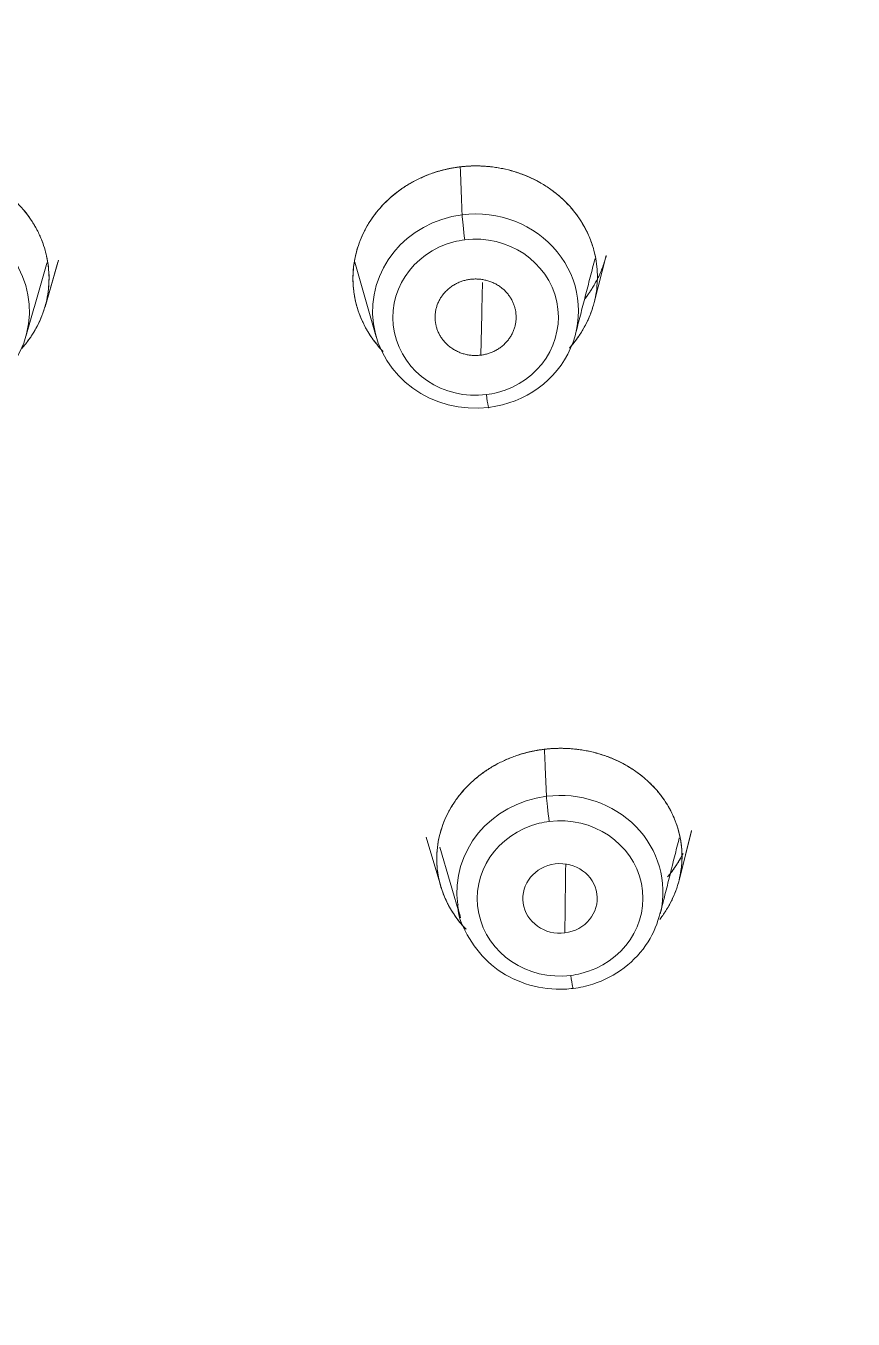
# Model space of a CAD drawing. Extents: x 6453 to 7582, y 0 to 827.
# Drawn here: x 6957.36 to 6969.61, y 449.03 to 468.16 of the extents above; entities that cross this region are included whole.
import ezdxf

# ---------------------------------------------------------------- set-up
doc = ezdxf.new("R2010")
doc.units = 0
doc.header["$LTSCALE"] = 30
doc.header["$MEASUREMENT"] = 0
doc.layers.add('1', color=7, linetype='CONTINUOUS')

msp = doc.modelspace()

# ---------------------------------------------------------------- linework, layer by layer
at = {"layer": '1', "color": 7, "linetype": 'Continuous', "lineweight": 18}
for p, q in [((6965.771, 464.07), (6965.952, 464.767)), ((6965.771, 464.07), (6965.951, 464.765)), ((6957.642, 464.01), (6957.841, 464.7)), ((6957.642, 464.01), (6957.832, 464.668)), ((6962.227, 464.67), (6962.545, 463.566)), ((6963.287, 456.163), (6963.501, 455.436)), ((6967.029, 455.522), (6967.215, 456.261)), ((6967.029, 455.522), (6967.213, 456.256)), ((6963.487, 456.015), (6963.794, 454.969))]:
    msp.add_line(p, q, dxfattribs=at)
for centre, major_axis, ratio, start_param, end_param in [((6959.952, 496.519), (-59.628, 0), 0.953717, 0, 1.529457), ((6959.952, 496.519), (-59.628, 0), 0.953717, 0, 1.529457), ((6959.952, 496.519), (-59.628, 0), 0.953717, 1.612136, 3.141593), ((6959.952, 496.519), (-59.628, 0), 0.953717, 1.612136, 3.132683), ((6955.887, 463.945), (-1.524, 0.021), 0.942731, 1.452851, 4.594443), ((6964.016, 463.945), (-1.524, -0.021), 0.942731, 4.830335, 7.971927), ((6964.016, 463.945), (-1.524, -0.021), 0.942731, 1.688742, 4.830335), ((6965.267, 455.256), (-0.55, -0.011), 0.936807, 4.824818, 7.96641), ((6965.267, 455.256), (0.55, 0.011), 0.936807, 4.824818, 7.96641), ((6965.265, 455.351), (-1.525, -0.03), 0.936807, 0.110465, 0.250119)]:
    msp.add_ellipse(centre, major_axis=major_axis, ratio=ratio, start_param=start_param, end_param=end_param, dxfattribs=at)
at = {"layer": '1', "color": 7, "linetype": 'Continuous', "lineweight": 13}
for centre, major_axis, ratio, start_param, end_param in [((6963.856, 465.099), (0.037, -0.298), 0.03925, 3.567585, 5.050273), ((6964.017, 463.854), (-1.225, -0.017), 0.942731, 4.965884, 7.971927), ((6964.017, 463.854), (-1.225, -0.017), 0.942731, 4.830335, 4.965884), ((6964.017, 463.854), (-1.225, -0.017), 0.942731, 1.824291, 4.830335), ((6964.017, 463.854), (-1.225, -0.017), 0.942731, 1.688742, 1.824291), ((6964.175, 462.809), (-0.037, 0.298), 0.03925, 1.90868, 3.391368), ((6965.265, 455.351), (-1.525, -0.03), 0.936807, 4.824818, 6.393651), ((6965.265, 455.351), (1.525, 0.03), 0.936807, 6.047682, 7.96641), ((6965.105, 456.5), (-0.037, 0.298), 0.03925, 0.44752, 1.926133), ((6965.267, 455.256), (1.226, 0.024), 0.936807, 1.806, 4.824818), ((6965.267, 455.256), (1.226, 0.024), 0.936807, 1.683225, 1.806), ((6965.267, 455.256), (1.226, 0.024), 0.936807, 4.947593, 7.96641), ((6965.267, 455.256), (1.226, 0.024), 0.936807, 4.824818, 4.947593), ((6965.424, 454.222), (-0.037, 0.298), 0.03925, 1.926133, 3.404746)]:
    msp.add_ellipse(centre, major_axis=major_axis, ratio=ratio, start_param=start_param, end_param=end_param, dxfattribs=at)
at = {"layer": '1', "color": 7, "linetype": 'Continuous', "lineweight": 18}
for points, knots in [([(6962.419, 439.668), (6962.999, 439.691), (6964.676, 439.78), (6967.443, 440.04), (6970.703, 440.52), (6973.93, 441.172), (6977.115, 441.992), (6980.248, 442.979), (6983.318, 444.129), (6986.318, 445.439), (6989.237, 446.905), (6992.067, 448.523), (6994.799, 450.287), (6997.425, 452.192), (6999.937, 454.232), (7002.327, 456.402), (7004.588, 458.694), (7006.713, 461.101), (7008.695, 463.617), (7010.529, 466.233), (7012.208, 468.942), (7013.729, 471.735), (7015.085, 474.604), (7016.274, 477.54), (7017.291, 480.534), (7018.133, 483.576), (7018.799, 486.659), (7019.284, 489.772), (7019.59, 492.905), (7019.713, 496.05), (7019.655, 499.196), (7019.414, 502.335), (7018.993, 505.456), (7018.391, 508.55), (7017.612, 511.608), (7016.657, 514.62), (7015.53, 517.578), (7014.233, 520.471), (7012.77, 523.292), (7011.147, 526.031), (7009.368, 528.681), (7007.439, 531.234), (7005.364, 533.681), (7003.152, 536.015), (7000.807, 538.229), (6998.339, 540.316), (6995.753, 542.27), (6993.058, 544.085), (6990.263, 545.755), (6987.375, 547.276), (6984.403, 548.643), (6981.357, 549.85), (6978.245, 550.896), (6975.078, 551.776), (6971.865, 552.489), (6968.616, 553.031), (6965.34, 553.401), (6962.047, 553.598), (6958.749, 553.622), (6955.453, 553.471), (6952.172, 553.148), (6948.914, 552.652), (6945.69, 551.986), (6942.51, 551.151), (6939.382, 550.149), (6936.317, 548.985), (6933.324, 547.661), (6930.413, 546.181), (6927.591, 544.551), (6924.868, 542.774), (6922.252, 540.857), (6919.75, 538.805), (6917.371, 536.624), (6915.122, 534.322), (6913.01, 531.904), (6911.04, 529.379), (6909.22, 526.755), (6907.554, 524.038), (6906.048, 521.238), (6904.706, 518.363), (6903.532, 515.422), (6902.531, 512.423), (6901.704, 509.377), (6901.055, 506.291), (6900.585, 503.176), (6900.295, 500.041), (6900.188, 496.896), (6900.263, 493.75), (6900.519, 490.612), (6900.956, 487.493), (6901.573, 484.402), (6902.368, 481.348), (6903.339, 478.34), (6904.481, 475.388), (6905.793, 472.5), (6907.27, 469.686), (6908.907, 466.954), (6910.699, 464.313), (6912.642, 461.769), (6914.729, 459.332), (6916.953, 457.008), (6919.309, 454.805), (6921.788, 452.73), (6924.384, 450.788), (6927.088, 448.985), (6929.892, 447.328), (6932.788, 445.82), (6935.766, 444.468), (6938.818, 443.274), (6941.935, 442.243), (6945.107, 441.377), (6948.323, 440.68), (6951.575, 440.153), (6954.634, 439.822), (6956.606, 439.702), (6957.484, 439.668)], [0, 0, 0, 0, 0.004702, 0.013606, 0.022511, 0.031416, 0.040321, 0.049226, 0.058131, 0.067035, 0.07594, 0.084844, 0.093748, 0.102652, 0.111556, 0.120459, 0.129362, 0.138265, 0.147168, 0.15607, 0.164972, 0.173874, 0.182775, 0.191676, 0.200577, 0.209478, 0.218378, 0.227279, 0.236179, 0.245079, 0.253978, 0.262878, 0.271778, 0.280678, 0.289578, 0.298478, 0.307379, 0.316279, 0.32518, 0.334081, 0.342982, 0.351884, 0.360785, 0.369687, 0.37859, 0.387493, 0.396396, 0.405299, 0.414202, 0.423106, 0.43201, 0.440914, 0.449818, 0.458723, 0.467628, 0.476532, 0.485437, 0.494342, 0.503247, 0.512152, 0.521057, 0.529962, 0.538867, 0.547772, 0.556677, 0.565582, 0.574486, 0.583391, 0.592295, 0.601199, 0.610103, 0.619007, 0.62791, 0.636813, 0.645716, 0.654619, 0.663521, 0.672423, 0.681325, 0.690226, 0.699127, 0.708028, 0.716929, 0.725829, 0.734729, 0.743629, 0.752529, 0.761429, 0.770329, 0.779229, 0.788129, 0.797029, 0.805929, 0.814829, 0.82373, 0.832631, 0.841532, 0.850433, 0.859334, 0.868236, 0.877138, 0.886041, 0.894944, 0.903847, 0.91275, 0.921653, 0.930557, 0.939461, 0.948365, 0.95727, 0.966174, 0.975079, 0.983983, 0.992888, 1, 1, 1, 1]), ([(6995.778, 451.033), (6996.33, 451.416), (6997.748, 452.443), (6999.935, 454.234), (7002.327, 456.401), (7004.588, 458.694), (7006.713, 461.101), (7008.695, 463.617), (7010.529, 466.233), (7012.208, 468.942), (7013.729, 471.735), (7015.085, 474.604), (7016.274, 477.54), (7017.291, 480.534), (7018.133, 483.576), (7018.799, 486.659), (7019.284, 489.772), (7019.59, 492.905), (7019.713, 496.05), (7019.655, 499.196), (7019.414, 502.335), (7018.993, 505.456), (7018.391, 508.55), (7017.612, 511.608), (7016.657, 514.62), (7015.53, 517.578), (7014.233, 520.471), (7012.77, 523.292), (7011.147, 526.031), (7009.368, 528.681), (7007.439, 531.234), (7005.364, 533.681), (7003.152, 536.015), (7000.807, 538.229), (6998.339, 540.316), (6995.753, 542.27), (6993.058, 544.085), (6990.263, 545.755), (6987.375, 547.276), (6984.403, 548.643), (6981.357, 549.85), (6978.245, 550.896), (6975.078, 551.776), (6971.865, 552.489), (6968.616, 553.031), (6965.34, 553.401), (6962.047, 553.598), (6958.749, 553.622), (6955.453, 553.471), (6952.172, 553.148), (6948.914, 552.652), (6945.69, 551.986), (6942.51, 551.151), (6939.382, 550.149), (6936.317, 548.985), (6933.324, 547.661), (6930.413, 546.181), (6927.591, 544.551), (6924.868, 542.774), (6922.252, 540.857), (6919.75, 538.805), (6917.371, 536.624), (6915.122, 534.322), (6913.01, 531.904), (6911.04, 529.379), (6909.22, 526.755), (6907.554, 524.038), (6906.048, 521.238), (6904.706, 518.363), (6903.532, 515.422), (6902.531, 512.423), (6901.704, 509.377), (6901.055, 506.291), (6900.585, 503.176), (6900.295, 500.041), (6900.188, 496.896), (6900.263, 493.75), (6900.519, 490.612), (6900.956, 487.493), (6901.573, 484.402), (6902.368, 481.348), (6903.339, 478.34), (6904.481, 475.388), (6905.793, 472.5), (6907.27, 469.686), (6908.907, 466.954), (6910.699, 464.313), (6912.642, 461.769), (6914.729, 459.332), (6916.954, 457.009), (6919.307, 454.804), (6921.793, 452.736), (6923.685, 451.284), (6924.774, 450.56), (6924.962, 450.437)], [0, 0, 0, 0, 0.006833, 0.017845, 0.028856, 0.039868, 0.050878, 0.061889, 0.072899, 0.083908, 0.094918, 0.105926, 0.116935, 0.127943, 0.138951, 0.149959, 0.160966, 0.171973, 0.18298, 0.193987, 0.204994, 0.216001, 0.227008, 0.238016, 0.249023, 0.26003, 0.271038, 0.282046, 0.293055, 0.304063, 0.315072, 0.326082, 0.337091, 0.348102, 0.359112, 0.370123, 0.381134, 0.392146, 0.403157, 0.414169, 0.425182, 0.436194, 0.447207, 0.45822, 0.469233, 0.480246, 0.491259, 0.502272, 0.513286, 0.524299, 0.535313, 0.546326, 0.557339, 0.568352, 0.579365, 0.590378, 0.601391, 0.612403, 0.623416, 0.634428, 0.645439, 0.656451, 0.667462, 0.678472, 0.689483, 0.700493, 0.711502, 0.722512, 0.73352, 0.744529, 0.755537, 0.766545, 0.777553, 0.78856, 0.799567, 0.810574, 0.821581, 0.832588, 0.843595, 0.854602, 0.865609, 0.876617, 0.887624, 0.898632, 0.90964, 0.920649, 0.931657, 0.942666, 0.953676, 0.964686, 0.975696, 0.986706, 0.997717, 1, 1, 1, 1]), ([(6957.298, 463.392), (6957.318, 463.415), (6957.378, 463.486), (6957.465, 463.609), (6957.549, 463.76), (6957.601, 463.883), (6957.635, 463.985), (6957.665, 464.091), (6957.69, 464.224), (6957.704, 464.389), (6957.7, 464.564), (6957.674, 464.733), (6957.631, 464.896), (6957.575, 465.046), (6957.497, 465.199), (6957.41, 465.335), (6957.311, 465.462), (6957.196, 465.582), (6957.065, 465.695), (6956.926, 465.793), (6956.804, 465.864), (6956.703, 465.914), (6956.624, 465.948), (6956.543, 465.979), (6956.475, 466.002), (6956.42, 466.018), (6956.378, 466.029), (6956.337, 466.04), (6956.295, 466.049), (6956.253, 466.057), (6956.212, 466.065), (6956.17, 466.072), (6956.142, 466.075), (6956.128, 466.077)], [0, 0, 0, 0, 0.025423, 0.077074, 0.125693, 0.171163, 0.190019, 0.216971, 0.265352, 0.305445, 0.358774, 0.415481, 0.451336, 0.501718, 0.551158, 0.59523, 0.636266, 0.683872, 0.730955, 0.776268, 0.820381, 0.843011, 0.865659, 0.888325, 0.91101, 0.922256, 0.933466, 0.944641, 0.955782, 0.966888, 0.97796, 0.988997, 1, 1, 1, 1]), ([(6957.298, 463.392), (6957.318, 463.415), (6957.378, 463.486), (6957.465, 463.609), (6957.549, 463.76), (6957.601, 463.883), (6957.635, 463.985), (6957.665, 464.091), (6957.69, 464.224), (6957.704, 464.389), (6957.7, 464.564), (6957.674, 464.733), (6957.631, 464.896), (6957.575, 465.046), (6957.497, 465.199), (6957.41, 465.335), (6957.311, 465.462), (6957.196, 465.582), (6957.065, 465.695), (6956.926, 465.793), (6956.804, 465.864), (6956.703, 465.914), (6956.624, 465.948), (6956.543, 465.979), (6956.475, 466.002), (6956.42, 466.018), (6956.378, 466.029), (6956.337, 466.04), (6956.295, 466.049), (6956.253, 466.057), (6956.212, 466.065), (6956.17, 466.072), (6956.142, 466.075), (6956.128, 466.077)], [0, 0, 0, 0, 0.025423, 0.077074, 0.125693, 0.171163, 0.190019, 0.216971, 0.265352, 0.305445, 0.358774, 0.415481, 0.451336, 0.501718, 0.551158, 0.59523, 0.636266, 0.683872, 0.730955, 0.776268, 0.820381, 0.843011, 0.865659, 0.888325, 0.91101, 0.922256, 0.933466, 0.944641, 0.955782, 0.966888, 0.97796, 0.988997, 1, 1, 1, 1]), ([(6956.128, 466.077), (6956.135, 466.076), (6956.149, 466.074), (6956.17, 466.071), (6956.191, 466.068), (6956.213, 466.065), (6956.234, 466.061), (6956.255, 466.057), (6956.276, 466.053), (6956.296, 466.049), (6956.317, 466.044), (6956.338, 466.039), (6956.359, 466.034), (6956.38, 466.029), (6956.4, 466.023), (6956.421, 466.017), (6956.441, 466.011), (6956.483, 465.999), (6956.544, 465.979), (6956.624, 465.948), (6956.703, 465.914), (6956.806, 465.863), (6956.93, 465.791), (6957.07, 465.692), (6957.199, 465.58), (6957.316, 465.456), (6957.419, 465.323), (6957.508, 465.181), (6957.58, 465.033), (6957.637, 464.879), (6957.676, 464.721), (6957.699, 464.56), (6957.704, 464.396), (6957.692, 464.233), (6957.661, 464.071), (6957.613, 463.913), (6957.549, 463.759), (6957.467, 463.613), (6957.382, 463.491), (6957.322, 463.42), (6957.298, 463.392)], [0, 0, 0, 0, 0.005582, 0.01116, 0.016734, 0.022304, 0.027873, 0.033441, 0.039008, 0.044576, 0.050146, 0.055719, 0.061295, 0.066876, 0.072463, 0.078055, 0.083656, 0.089264, 0.111882, 0.134439, 0.156998, 0.179621, 0.225383, 0.271109, 0.317212, 0.363735, 0.41019, 0.456496, 0.502458, 0.548668, 0.594782, 0.641237, 0.687903, 0.734661, 0.781494, 0.828834, 0.87583, 0.922921, 0.969554, 1, 1, 1, 1]), ([(6956.128, 466.077), (6956.135, 466.076), (6956.149, 466.074), (6956.17, 466.071), (6956.191, 466.068), (6956.213, 466.065), (6956.234, 466.061), (6956.255, 466.057), (6956.276, 466.053), (6956.296, 466.049), (6956.317, 466.044), (6956.338, 466.039), (6956.359, 466.034), (6956.38, 466.029), (6956.4, 466.023), (6956.421, 466.017), (6956.441, 466.011), (6956.483, 465.999), (6956.544, 465.979), (6956.624, 465.948), (6956.703, 465.914), (6956.806, 465.863), (6956.93, 465.791), (6957.07, 465.692), (6957.199, 465.58), (6957.316, 465.456), (6957.419, 465.323), (6957.508, 465.181), (6957.58, 465.033), (6957.637, 464.879), (6957.676, 464.721), (6957.699, 464.56), (6957.704, 464.396), (6957.692, 464.233), (6957.661, 464.071), (6957.613, 463.913), (6957.549, 463.759), (6957.467, 463.613), (6957.382, 463.491), (6957.322, 463.42), (6957.298, 463.392)], [0, 0, 0, 0, 0.005582, 0.01116, 0.016734, 0.022304, 0.027873, 0.033441, 0.039008, 0.044576, 0.050146, 0.055719, 0.061295, 0.066876, 0.072463, 0.078055, 0.083656, 0.089264, 0.111882, 0.134439, 0.156998, 0.179621, 0.225383, 0.271109, 0.317212, 0.363735, 0.41019, 0.456496, 0.502458, 0.548668, 0.594782, 0.641237, 0.687903, 0.734661, 0.781494, 0.828834, 0.87583, 0.922921, 0.969554, 1, 1, 1, 1]), ([(6963.775, 466.077), (6963.768, 466.076), (6963.754, 466.074), (6963.733, 466.071), (6963.712, 466.068), (6963.691, 466.065), (6963.67, 466.061), (6963.648, 466.057), (6963.627, 466.053), (6963.606, 466.049), (6963.585, 466.044), (6963.564, 466.039), (6963.543, 466.034), (6963.522, 466.028), (6963.501, 466.023), (6963.48, 466.017), (6963.46, 466.011), (6963.418, 465.998), (6963.356, 465.977), (6963.274, 465.946), (6963.195, 465.911), (6963.094, 465.861), (6962.975, 465.792), (6962.841, 465.697), (6962.713, 465.588), (6962.601, 465.472), (6962.504, 465.35), (6962.417, 465.219), (6962.341, 465.073), (6962.282, 464.926), (6962.237, 464.768), (6962.207, 464.599), (6962.2, 464.455), (6962.203, 464.346), (6962.208, 464.284), (6962.215, 464.225), (6962.224, 464.165), (6962.238, 464.095), (6962.258, 464.019), (6962.288, 463.92), (6962.338, 463.795), (6962.408, 463.66), (6962.484, 463.543), (6962.556, 463.448), (6962.612, 463.384), (6962.643, 463.352), (6962.646, 463.348)], [0, 0, 0, 0, 0.005462, 0.010932, 0.016412, 0.021901, 0.027398, 0.032905, 0.038421, 0.043945, 0.049479, 0.055021, 0.060573, 0.066134, 0.071704, 0.077283, 0.082871, 0.088468, 0.111024, 0.133567, 0.156099, 0.17862, 0.220715, 0.263946, 0.308802, 0.354189, 0.393573, 0.435527, 0.481997, 0.529353, 0.566971, 0.619359, 0.673475, 0.688175, 0.711441, 0.725222, 0.738343, 0.762932, 0.785165, 0.804881, 0.84908, 0.898069, 0.930891, 0.96361, 0.996224, 1, 1, 1, 1]), ([(6962.595, 463.404), (6962.566, 463.436), (6962.504, 463.514), (6962.417, 463.643), (6962.339, 463.792), (6962.277, 463.948), (6962.233, 464.109), (6962.207, 464.273), (6962.198, 464.437), (6962.208, 464.6), (6962.235, 464.759), (6962.278, 464.914), (6962.336, 465.063), (6962.409, 465.205), (6962.496, 465.34), (6962.596, 465.466), (6962.709, 465.584), (6962.834, 465.692), (6962.97, 465.789), (6963.092, 465.86), (6963.194, 465.91), (6963.272, 465.945), (6963.352, 465.976), (6963.419, 465.999), (6963.471, 466.015), (6963.509, 466.025), (6963.546, 466.035), (6963.584, 466.044), (6963.622, 466.052), (6963.66, 466.059), (6963.698, 466.066), (6963.737, 466.072), (6963.763, 466.076), (6963.775, 466.077)], [0, 0, 0, 0, 0.036239, 0.083203, 0.130751, 0.178336, 0.226313, 0.273689, 0.320686, 0.367691, 0.413813, 0.45958, 0.504555, 0.549447, 0.594022, 0.638411, 0.683002, 0.727566, 0.772611, 0.817648, 0.840378, 0.863051, 0.885728, 0.908474, 0.918677, 0.928859, 0.939024, 0.94918, 0.95933, 0.969482, 0.97964, 0.989811, 1, 1, 1, 1]), ([(6963.775, 466.077), (6963.768, 466.076), (6963.754, 466.074), (6963.733, 466.071), (6963.712, 466.068), (6963.691, 466.065), (6963.67, 466.061), (6963.648, 466.057), (6963.627, 466.053), (6963.606, 466.049), (6963.585, 466.044), (6963.564, 466.039), (6963.543, 466.034), (6963.522, 466.028), (6963.501, 466.023), (6963.48, 466.017), (6963.46, 466.011), (6963.418, 465.998), (6963.356, 465.977), (6963.274, 465.946), (6963.195, 465.911), (6963.094, 465.861), (6962.975, 465.792), (6962.841, 465.697), (6962.713, 465.588), (6962.601, 465.472), (6962.504, 465.35), (6962.417, 465.219), (6962.341, 465.073), (6962.282, 464.926), (6962.237, 464.768), (6962.207, 464.599), (6962.2, 464.455), (6962.203, 464.346), (6962.208, 464.284), (6962.215, 464.225), (6962.224, 464.165), (6962.238, 464.095), (6962.258, 464.019), (6962.288, 463.92), (6962.338, 463.795), (6962.408, 463.66), (6962.484, 463.543), (6962.556, 463.448), (6962.612, 463.384), (6962.643, 463.352), (6962.646, 463.348)], [0, 0, 0, 0, 0.005462, 0.010932, 0.016412, 0.021901, 0.027398, 0.032905, 0.038421, 0.043945, 0.049479, 0.055021, 0.060573, 0.066134, 0.071704, 0.077283, 0.082871, 0.088468, 0.111024, 0.133567, 0.156099, 0.17862, 0.220715, 0.263946, 0.308802, 0.354189, 0.393573, 0.435527, 0.481997, 0.529353, 0.566971, 0.619359, 0.673475, 0.688175, 0.711441, 0.725222, 0.738343, 0.762932, 0.785165, 0.804881, 0.84908, 0.898069, 0.930891, 0.96361, 0.996224, 1, 1, 1, 1]), ([(6962.595, 463.404), (6962.566, 463.436), (6962.504, 463.514), (6962.417, 463.643), (6962.339, 463.792), (6962.277, 463.948), (6962.233, 464.109), (6962.207, 464.273), (6962.198, 464.437), (6962.208, 464.6), (6962.235, 464.759), (6962.278, 464.914), (6962.336, 465.063), (6962.409, 465.205), (6962.496, 465.34), (6962.596, 465.466), (6962.709, 465.584), (6962.834, 465.692), (6962.97, 465.789), (6963.092, 465.86), (6963.194, 465.91), (6963.272, 465.945), (6963.352, 465.976), (6963.419, 465.999), (6963.471, 466.015), (6963.509, 466.025), (6963.546, 466.035), (6963.584, 466.044), (6963.622, 466.052), (6963.66, 466.059), (6963.698, 466.066), (6963.737, 466.072), (6963.763, 466.076), (6963.775, 466.077)], [0, 0, 0, 0, 0.036239, 0.083203, 0.130751, 0.178336, 0.226313, 0.273689, 0.320686, 0.367691, 0.413813, 0.45958, 0.504555, 0.549447, 0.594022, 0.638411, 0.683002, 0.727566, 0.772611, 0.817648, 0.840378, 0.863051, 0.885728, 0.908474, 0.918677, 0.928859, 0.939024, 0.94918, 0.95933, 0.969482, 0.97964, 0.989811, 1, 1, 1, 1]), ([(6963.775, 466.077), (6963.782, 466.078), (6963.797, 466.08), (6963.818, 466.082), (6963.839, 466.084), (6963.861, 466.086), (6963.882, 466.088), (6963.903, 466.089), (6963.925, 466.09), (6963.946, 466.091), (6963.968, 466.092), (6963.989, 466.092), (6964.011, 466.093), (6964.032, 466.093), (6964.054, 466.092), (6964.075, 466.092), (6964.097, 466.091), (6964.14, 466.089), (6964.205, 466.085), (6964.291, 466.075), (6964.376, 466.061), (6964.49, 466.038), (6964.63, 465.999), (6964.793, 465.938), (6964.949, 465.861), (6965.096, 465.771), (6965.234, 465.668), (6965.359, 465.553), (6965.471, 465.428), (6965.569, 465.294), (6965.652, 465.151), (6965.719, 465.001), (6965.771, 464.845), (6965.805, 464.684), (6965.821, 464.521), (6965.82, 464.356), (6965.801, 464.191), (6965.764, 464.03), (6965.709, 463.874), (6965.639, 463.723), (6965.552, 463.58), (6965.475, 463.477), (6965.428, 463.422), (6965.417, 463.41)], [0, 0, 0, 0, 0.004973, 0.009942, 0.014907, 0.01987, 0.024831, 0.029791, 0.034751, 0.039712, 0.044674, 0.049639, 0.054607, 0.059579, 0.064556, 0.069538, 0.074528, 0.079524, 0.099668, 0.119762, 0.139862, 0.160021, 0.200773, 0.241527, 0.282574, 0.324046, 0.365399, 0.406686, 0.447604, 0.4888, 0.529864, 0.571268, 0.612838, 0.654498, 0.696233, 0.738396, 0.780288, 0.822217, 0.863792, 0.905498, 0.94682, 0.98828, 1, 1, 1, 1]), ([(6965.405, 463.397), (6965.42, 463.413), (6965.466, 463.467), (6965.541, 463.565), (6965.627, 463.702), (6965.704, 463.858), (6965.763, 464.026), (6965.801, 464.193), (6965.816, 464.324), (6965.821, 464.431), (6965.819, 464.541), (6965.806, 464.675), (6965.773, 464.837), (6965.719, 465.005), (6965.646, 465.162), (6965.559, 465.308), (6965.462, 465.44), (6965.344, 465.568), (6965.221, 465.678), (6965.09, 465.776), (6964.945, 465.863), (6964.787, 465.94), (6964.625, 466), (6964.479, 466.041), (6964.35, 466.066), (6964.237, 466.082), (6964.124, 466.091), (6964.034, 466.093), (6963.97, 466.092), (6963.931, 466.091), (6963.892, 466.088), (6963.853, 466.085), (6963.814, 466.082), (6963.788, 466.079), (6963.775, 466.077)], [0, 0, 0, 0, 0.015959, 0.051586, 0.090606, 0.135489, 0.181307, 0.224436, 0.264771, 0.281498, 0.305406, 0.348324, 0.383889, 0.431196, 0.481499, 0.513305, 0.557997, 0.601854, 0.640949, 0.67735, 0.719581, 0.761347, 0.801543, 0.840674, 0.866989, 0.89329, 0.919578, 0.945856, 0.954955, 0.964025, 0.973064, 0.982073, 0.991051, 1, 1, 1, 1]), ([(6965.405, 463.397), (6965.42, 463.413), (6965.466, 463.467), (6965.541, 463.565), (6965.627, 463.702), (6965.704, 463.858), (6965.763, 464.026), (6965.801, 464.193), (6965.816, 464.324), (6965.821, 464.431), (6965.819, 464.541), (6965.806, 464.675), (6965.773, 464.837), (6965.719, 465.005), (6965.646, 465.162), (6965.559, 465.308), (6965.462, 465.44), (6965.344, 465.568), (6965.221, 465.678), (6965.09, 465.776), (6964.945, 465.863), (6964.787, 465.94), (6964.625, 466), (6964.479, 466.041), (6964.35, 466.066), (6964.237, 466.082), (6964.124, 466.091), (6964.034, 466.093), (6963.97, 466.092), (6963.931, 466.091), (6963.892, 466.088), (6963.853, 466.085), (6963.814, 466.082), (6963.788, 466.079), (6963.775, 466.077)], [0, 0, 0, 0, 0.015959, 0.051586, 0.090606, 0.135489, 0.181307, 0.224436, 0.264771, 0.281498, 0.305406, 0.348324, 0.383889, 0.431196, 0.481499, 0.513305, 0.557997, 0.601854, 0.640949, 0.67735, 0.719581, 0.761347, 0.801543, 0.840674, 0.866989, 0.89329, 0.919578, 0.945856, 0.954955, 0.964025, 0.973064, 0.982073, 0.991051, 1, 1, 1, 1]), ([(6963.775, 466.077), (6963.782, 466.078), (6963.797, 466.08), (6963.818, 466.082), (6963.839, 466.084), (6963.861, 466.086), (6963.882, 466.088), (6963.903, 466.089), (6963.925, 466.09), (6963.946, 466.091), (6963.968, 466.092), (6963.989, 466.092), (6964.011, 466.093), (6964.032, 466.093), (6964.054, 466.092), (6964.075, 466.092), (6964.097, 466.091), (6964.14, 466.089), (6964.205, 466.085), (6964.291, 466.075), (6964.376, 466.061), (6964.49, 466.038), (6964.63, 465.999), (6964.793, 465.938), (6964.949, 465.861), (6965.096, 465.771), (6965.234, 465.668), (6965.359, 465.553), (6965.471, 465.428), (6965.569, 465.294), (6965.652, 465.151), (6965.719, 465.001), (6965.771, 464.845), (6965.805, 464.684), (6965.821, 464.521), (6965.82, 464.356), (6965.801, 464.191), (6965.764, 464.03), (6965.709, 463.874), (6965.639, 463.723), (6965.552, 463.58), (6965.475, 463.477), (6965.428, 463.422), (6965.417, 463.41)], [0, 0, 0, 0, 0.004973, 0.009942, 0.014907, 0.01987, 0.024831, 0.029791, 0.034751, 0.039712, 0.044674, 0.049639, 0.054607, 0.059579, 0.064556, 0.069538, 0.074528, 0.079524, 0.099668, 0.119762, 0.139862, 0.160021, 0.200773, 0.241527, 0.282574, 0.324046, 0.365399, 0.406686, 0.447604, 0.4888, 0.529864, 0.571268, 0.612838, 0.654498, 0.696233, 0.738396, 0.780288, 0.822217, 0.863792, 0.905498, 0.94682, 0.98828, 1, 1, 1, 1]), ([(6965.952, 464.767), (6965.951, 464.764), (6965.942, 464.73), (6965.915, 464.637), (6965.859, 464.493), (6965.776, 464.332), (6965.698, 464.211), (6965.649, 464.144), (6965.634, 464.125)], [0, 0, 0, 0, 0.012546, 0.149054, 0.406632, 0.660569, 0.900607, 1, 1, 1, 1]), ([(6965.952, 464.767), (6965.951, 464.764), (6965.942, 464.73), (6965.915, 464.637), (6965.859, 464.493), (6965.776, 464.332), (6965.698, 464.211), (6965.649, 464.144), (6965.634, 464.125)], [0, 0, 0, 0, 0.012546, 0.149054, 0.406632, 0.660569, 0.900607, 1, 1, 1, 1]), ([(6965.638, 464.131), (6965.67, 464.172), (6965.736, 464.266), (6965.807, 464.39), (6965.846, 464.472), (6965.858, 464.498)], [0, 0, 0, 0, 0.363323, 0.797586, 1, 1, 1, 1]), ([(6965.638, 464.131), (6965.67, 464.172), (6965.736, 464.266), (6965.807, 464.39), (6965.846, 464.472), (6965.858, 464.498)], [0, 0, 0, 0, 0.363323, 0.797586, 1, 1, 1, 1]), ([(6965.022, 457.461), (6965.015, 457.46), (6965.001, 457.458), (6964.98, 457.455), (6964.959, 457.452), (6964.938, 457.449), (6964.917, 457.445), (6964.896, 457.441), (6964.875, 457.437), (6964.854, 457.433), (6964.833, 457.428), (6964.812, 457.423), (6964.791, 457.418), (6964.77, 457.413), (6964.749, 457.407), (6964.728, 457.402), (6964.707, 457.396), (6964.666, 457.383), (6964.604, 457.363), (6964.522, 457.332), (6964.443, 457.298), (6964.342, 457.249), (6964.222, 457.181), (6964.085, 457.086), (6963.956, 456.978), (6963.842, 456.863), (6963.744, 456.742), (6963.658, 456.614), (6963.581, 456.471), (6963.522, 456.326), (6963.477, 456.171), (6963.447, 456.005), (6963.44, 455.864), (6963.444, 455.758), (6963.449, 455.7), (6963.455, 455.645), (6963.464, 455.588), (6963.478, 455.521), (6963.498, 455.444), (6963.523, 455.363), (6963.557, 455.275), (6963.603, 455.176), (6963.659, 455.076), (6963.725, 454.977), (6963.797, 454.885), (6963.849, 454.827), (6963.876, 454.799)], [0, 0, 0, 0, 0.005435, 0.01088, 0.016332, 0.021794, 0.027264, 0.032743, 0.038231, 0.043728, 0.049234, 0.054748, 0.060272, 0.065804, 0.071346, 0.076896, 0.082455, 0.088024, 0.110462, 0.132889, 0.155305, 0.177712, 0.22034, 0.264137, 0.309609, 0.355632, 0.395182, 0.437378, 0.484192, 0.531945, 0.570208, 0.621998, 0.677187, 0.692046, 0.714753, 0.727653, 0.740186, 0.764353, 0.787224, 0.808692, 0.837397, 0.86855, 0.902156, 0.935162, 0.968209, 1, 1, 1, 1]), ([(6965.022, 457.461), (6965.015, 457.46), (6965.001, 457.458), (6964.98, 457.455), (6964.959, 457.452), (6964.938, 457.449), (6964.917, 457.445), (6964.896, 457.441), (6964.875, 457.437), (6964.854, 457.433), (6964.833, 457.428), (6964.812, 457.423), (6964.791, 457.418), (6964.77, 457.413), (6964.749, 457.407), (6964.728, 457.402), (6964.707, 457.396), (6964.666, 457.383), (6964.604, 457.363), (6964.522, 457.332), (6964.443, 457.298), (6964.342, 457.249), (6964.222, 457.181), (6964.085, 457.086), (6963.956, 456.978), (6963.842, 456.863), (6963.744, 456.742), (6963.658, 456.614), (6963.581, 456.471), (6963.522, 456.326), (6963.477, 456.171), (6963.447, 456.005), (6963.44, 455.864), (6963.444, 455.758), (6963.449, 455.7), (6963.455, 455.645), (6963.464, 455.588), (6963.478, 455.521), (6963.498, 455.444), (6963.523, 455.363), (6963.557, 455.275), (6963.603, 455.176), (6963.659, 455.076), (6963.725, 454.977), (6963.797, 454.885), (6963.849, 454.827), (6963.876, 454.799)], [0, 0, 0, 0, 0.005435, 0.01088, 0.016332, 0.021794, 0.027264, 0.032743, 0.038231, 0.043728, 0.049234, 0.054748, 0.060272, 0.065804, 0.071346, 0.076896, 0.082455, 0.088024, 0.110462, 0.132889, 0.155305, 0.177712, 0.22034, 0.264137, 0.309609, 0.355632, 0.395182, 0.437378, 0.484192, 0.531945, 0.570208, 0.621998, 0.677187, 0.692046, 0.714753, 0.727653, 0.740186, 0.764353, 0.787224, 0.808692, 0.837397, 0.86855, 0.902156, 0.935162, 0.968209, 1, 1, 1, 1]), ([(6963.875, 454.8), (6963.871, 454.804), (6963.789, 454.889), (6963.684, 455.026), (6963.58, 455.219), (6963.518, 455.371), (6963.474, 455.528), (6963.447, 455.688), (6963.439, 455.848), (6963.449, 456.008), (6963.475, 456.164), (6963.517, 456.314), (6963.575, 456.459), (6963.648, 456.598), (6963.736, 456.731), (6963.838, 456.857), (6963.953, 456.975), (6964.079, 457.083), (6964.217, 457.178), (6964.34, 457.248), (6964.442, 457.298), (6964.521, 457.331), (6964.601, 457.362), (6964.668, 457.384), (6964.72, 457.399), (6964.757, 457.41), (6964.795, 457.419), (6964.832, 457.428), (6964.87, 457.436), (6964.908, 457.443), (6964.946, 457.45), (6964.984, 457.456), (6965.009, 457.459), (6965.022, 457.461)], [0, 0, 0, 0, 0.00408, 0.097357, 0.14399, 0.190856, 0.238196, 0.284811, 0.331055, 0.37761, 0.422937, 0.46772, 0.511667, 0.555557, 0.599763, 0.644152, 0.68909, 0.733437, 0.777647, 0.822184, 0.844392, 0.866563, 0.888754, 0.911025, 0.92096, 0.93087, 0.940761, 0.950638, 0.960507, 0.970372, 0.980239, 0.990113, 1, 1, 1, 1]), ([(6963.875, 454.8), (6963.871, 454.804), (6963.789, 454.889), (6963.684, 455.026), (6963.58, 455.219), (6963.518, 455.371), (6963.474, 455.528), (6963.447, 455.688), (6963.439, 455.848), (6963.449, 456.008), (6963.475, 456.164), (6963.517, 456.314), (6963.575, 456.459), (6963.648, 456.598), (6963.736, 456.731), (6963.838, 456.857), (6963.953, 456.975), (6964.079, 457.083), (6964.217, 457.178), (6964.34, 457.248), (6964.442, 457.298), (6964.521, 457.331), (6964.601, 457.362), (6964.668, 457.384), (6964.72, 457.399), (6964.757, 457.41), (6964.795, 457.419), (6964.832, 457.428), (6964.87, 457.436), (6964.908, 457.443), (6964.946, 457.45), (6964.984, 457.456), (6965.009, 457.459), (6965.022, 457.461)], [0, 0, 0, 0, 0.00408, 0.097357, 0.14399, 0.190856, 0.238196, 0.284811, 0.331055, 0.37761, 0.422937, 0.46772, 0.511667, 0.555557, 0.599763, 0.644152, 0.68909, 0.733437, 0.777647, 0.822184, 0.844392, 0.866563, 0.888754, 0.911025, 0.92096, 0.93087, 0.940761, 0.950638, 0.960507, 0.970372, 0.980239, 0.990113, 1, 1, 1, 1]), ([(6966.875, 455.143), (6966.9, 455.187), (6966.951, 455.287), (6967.004, 455.427), (6967.038, 455.557), (6967.058, 455.665), (6967.069, 455.76), (6967.073, 455.848), (6967.073, 455.939), (6967.066, 456.024), (6967.057, 456.089), (6967.051, 456.129), (6967.041, 456.178), (6967.02, 456.271), (6966.974, 456.413), (6966.903, 456.563), (6966.816, 456.707), (6966.721, 456.835), (6966.603, 456.961), (6966.48, 457.069), (6966.348, 457.165), (6966.203, 457.252), (6966.045, 457.327), (6965.883, 457.386), (6965.735, 457.426), (6965.604, 457.451), (6965.489, 457.467), (6965.373, 457.476), (6965.282, 457.477), (6965.217, 457.476), (6965.177, 457.475), (6965.138, 457.472), (6965.099, 457.469), (6965.061, 457.466), (6965.035, 457.462), (6965.022, 457.461)], [0, 0, 0, 0, 0.0421, 0.093372, 0.125967, 0.157137, 0.186886, 0.20744, 0.233026, 0.265358, 0.280004, 0.289921, 0.300255, 0.322229, 0.371578, 0.427385, 0.462229, 0.511449, 0.55981, 0.603019, 0.64338, 0.689873, 0.735835, 0.780036, 0.823049, 0.852529, 0.881988, 0.91143, 0.940857, 0.950798, 0.960705, 0.970578, 0.980419, 0.990226, 1, 1, 1, 1]), ([(6965.022, 457.461), (6965.03, 457.462), (6965.044, 457.464), (6965.066, 457.466), (6965.087, 457.468), (6965.109, 457.47), (6965.131, 457.472), (6965.153, 457.473), (6965.174, 457.474), (6965.196, 457.475), (6965.218, 457.476), (6965.24, 457.476), (6965.262, 457.477), (6965.284, 457.477), (6965.305, 457.477), (6965.327, 457.476), (6965.349, 457.475), (6965.393, 457.474), (6965.459, 457.469), (6965.546, 457.459), (6965.632, 457.446), (6965.747, 457.423), (6965.887, 457.385), (6966.05, 457.324), (6966.207, 457.249), (6966.354, 457.161), (6966.491, 457.06), (6966.616, 456.948), (6966.728, 456.825), (6966.826, 456.693), (6966.909, 456.552), (6966.976, 456.405), (6967.026, 456.252), (6967.059, 456.095), (6967.075, 455.933), (6967.072, 455.77), (6967.051, 455.608), (6967.011, 455.448), (6966.954, 455.293), (6966.879, 455.144), (6966.806, 455.029), (6966.758, 454.965), (6966.742, 454.945)], [0, 0, 0, 0, 0.005176, 0.010347, 0.015516, 0.020682, 0.025847, 0.031011, 0.036176, 0.041342, 0.04651, 0.051681, 0.056856, 0.062036, 0.067221, 0.072413, 0.077612, 0.082819, 0.103662, 0.12445, 0.145237, 0.166077, 0.207987, 0.249923, 0.292136, 0.334695, 0.377199, 0.419427, 0.461792, 0.504711, 0.547172, 0.589794, 0.632685, 0.675728, 0.719224, 0.763087, 0.806982, 0.850825, 0.894368, 0.938, 0.981011, 1, 1, 1, 1]), ([(6966.875, 455.143), (6966.9, 455.187), (6966.951, 455.287), (6967.004, 455.427), (6967.038, 455.557), (6967.058, 455.665), (6967.069, 455.76), (6967.073, 455.848), (6967.073, 455.939), (6967.066, 456.024), (6967.057, 456.089), (6967.051, 456.129), (6967.041, 456.178), (6967.02, 456.271), (6966.974, 456.413), (6966.903, 456.563), (6966.816, 456.707), (6966.721, 456.835), (6966.603, 456.961), (6966.48, 457.069), (6966.348, 457.165), (6966.203, 457.252), (6966.045, 457.327), (6965.883, 457.386), (6965.735, 457.426), (6965.604, 457.451), (6965.489, 457.467), (6965.373, 457.476), (6965.282, 457.477), (6965.217, 457.476), (6965.177, 457.475), (6965.138, 457.472), (6965.099, 457.469), (6965.061, 457.466), (6965.035, 457.462), (6965.022, 457.461)], [0, 0, 0, 0, 0.0421, 0.093372, 0.125967, 0.157137, 0.186886, 0.20744, 0.233026, 0.265357, 0.280004, 0.289921, 0.300255, 0.322229, 0.371578, 0.427385, 0.462229, 0.511449, 0.55981, 0.603019, 0.64338, 0.689873, 0.735835, 0.780036, 0.823049, 0.852529, 0.881988, 0.91143, 0.940857, 0.950798, 0.960705, 0.970578, 0.980419, 0.990226, 1, 1, 1, 1]), ([(6965.022, 457.461), (6965.03, 457.462), (6965.044, 457.464), (6965.066, 457.466), (6965.087, 457.468), (6965.109, 457.47), (6965.131, 457.472), (6965.153, 457.473), (6965.174, 457.474), (6965.196, 457.475), (6965.218, 457.476), (6965.24, 457.476), (6965.262, 457.477), (6965.284, 457.477), (6965.305, 457.477), (6965.327, 457.476), (6965.349, 457.475), (6965.393, 457.474), (6965.459, 457.469), (6965.546, 457.459), (6965.632, 457.446), (6965.747, 457.423), (6965.887, 457.385), (6966.05, 457.324), (6966.207, 457.249), (6966.354, 457.161), (6966.491, 457.06), (6966.616, 456.948), (6966.728, 456.825), (6966.826, 456.693), (6966.909, 456.552), (6966.976, 456.405), (6967.026, 456.252), (6967.059, 456.095), (6967.075, 455.933), (6967.072, 455.77), (6967.051, 455.608), (6967.011, 455.448), (6966.954, 455.293), (6966.879, 455.144), (6966.806, 455.029), (6966.758, 454.965), (6966.742, 454.945)], [0, 0, 0, 0, 0.005176, 0.010347, 0.015516, 0.020682, 0.025847, 0.031011, 0.036176, 0.041342, 0.04651, 0.051681, 0.056856, 0.062036, 0.067221, 0.072413, 0.077612, 0.082819, 0.103662, 0.12445, 0.145237, 0.166077, 0.207987, 0.249923, 0.292136, 0.334695, 0.377199, 0.419427, 0.461792, 0.504711, 0.547172, 0.589794, 0.632685, 0.675728, 0.719224, 0.763087, 0.806982, 0.850825, 0.894368, 0.938, 0.981011, 1, 1, 1, 1]), ([(6967.088, 455.921), (6967.067, 455.878), (6967.017, 455.787), (6966.939, 455.672), (6966.883, 455.601), (6966.86, 455.575)], [0, 0, 0, 0, 0.352308, 0.752817, 1, 1, 1, 1]), ([(6967.088, 455.921), (6967.067, 455.878), (6967.017, 455.787), (6966.939, 455.672), (6966.883, 455.601), (6966.86, 455.575)], [0, 0, 0, 0, 0.352308, 0.752817, 1, 1, 1, 1]), ([(6963.757, 455.171), (6963.756, 455.159), (6963.752, 454.981), (6963.91, 454.65), (6964.228, 454.253), (6964.686, 453.988), (6965.119, 453.902), (6965.377, 453.914), (6965.462, 453.925)], [0, 0, 0, 0, 0.015113, 0.234253, 0.453038, 0.672687, 0.89378, 1, 1, 1, 1]), ([(6965.462, 453.925), (6965.562, 453.937), (6965.83, 453.996), (6966.237, 454.207), (6966.59, 454.588), (6966.712, 454.889), (6966.748, 455.048)], [0, 0, 0, 0, 0.161972, 0.448274, 0.735508, 1, 1, 1, 1])]:
    msp.add_open_spline(points, degree=3, knots=knots, dxfattribs=at)
for points, weights in [([(6900.323, 496.519), (6900.323, 441.954), (6957.487, 439.699)], [1, 0.715597051235, 0.983511684925]), ([(6900.323, 496.519), (6900.323, 441.954), (6957.487, 439.699)], [1, 0.715597051235, 0.983511684925]), ([(6962.416, 439.699), (7019.58, 441.954), (7019.58, 496.519)], [0.983511683882, 0.715597051788, 1]), ([(6962.416, 439.699), (7019.072, 441.934), (7019.578, 496.013)], [0.983511683882, 0.717332143437, 0.996339416072])]:
    msp.add_rational_spline(points, weights, degree=2, dxfattribs=at)
at = {"layer": '1', "color": 7, "linetype": 'Continuous', "lineweight": 13}
for points, degree in [([(6963.79, 466.077), (6963.817, 465.37)], 1), ([(6964.119, 464.369), (6964.111, 464.011), (6964.103, 463.652), (6964.095, 463.293)], 3), ([(6965.036, 457.46), (6965.066, 456.767)], 1), ([(6965.351, 455.762), (6965.338, 454.745)], 1)]:
    msp.add_open_spline(points, degree=degree, dxfattribs=at)
at = {"layer": '1', "color": 7, "linetype": 'Continuous', "lineweight": 18}
for points, degree in [([(6965.496, 463.607), (6965.786, 464.725)], 1), ([(6957.359, 463.57), (6957.675, 464.666)], 1), ([(6966.749, 455.027), (6967.033, 456.154)], 1), ([(6966.863, 455.579), (6966.931, 455.66), (6966.991, 455.746), (6967.043, 455.835)], 3), ([(6966.863, 455.579), (6966.931, 455.66), (6966.991, 455.746), (6967.043, 455.835)], 3)]:
    msp.add_open_spline(points, degree=degree, dxfattribs=at)
for points in [[(6964.095, 463.293), (6963.5, 463.219), (6963.422, 463.779), (6963.344, 464.34), (6963.939, 464.415)], [(6963.939, 464.415), (6964.534, 464.489), (6964.612, 463.929), (6964.69, 463.368), (6964.095, 463.293)]]:
    msp.add_rational_spline(points, [1, 0.707106781187, 1, 0.707106781187, 1], degree=2, knots=[0, 0, 0, 0.5, 0.5, 1, 1, 1], dxfattribs=at)

doc.saveas('drawing.dxf')
